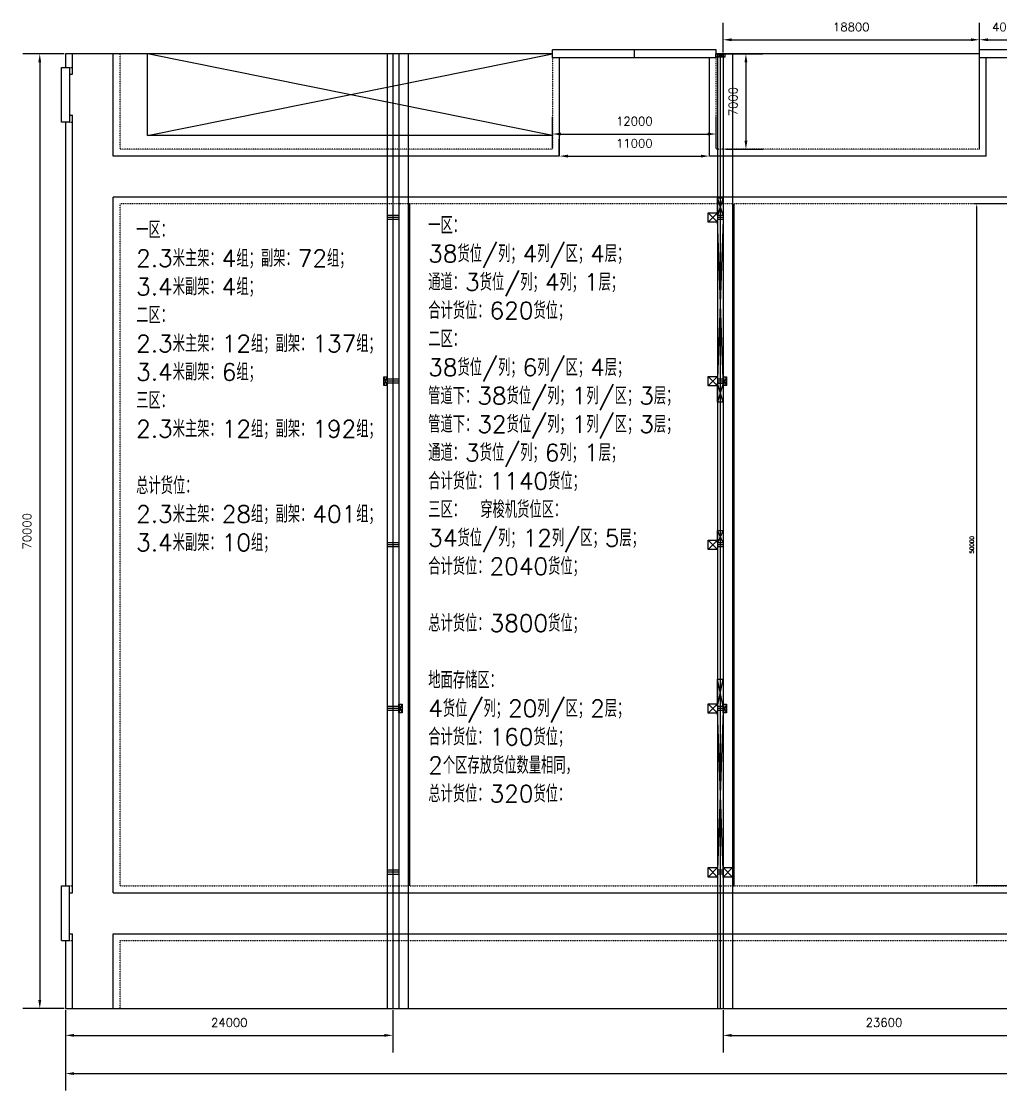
# Model space of a CAD drawing. Header units: millimetres. Extents: x 6622 to 532820, y 3370 to 359312.
# Drawn here: x 6622 to 78485, y 253030 to 331418 of the extents above; entities that cross this region are included whole.
import ezdxf

# ---------------------------------------------------------------- set-up
doc = ezdxf.new("R2010")
doc.units = ezdxf.units.MM
doc.linetypes.add('ACAD_ISO03W100', pattern=[30, 12, -18])
doc.styles.get("Standard").update_dxf_attribs({"font": 'txt', "bigfont": 'gbcbig.shx'})
doc.dimstyles.new('ISO-25', dxfattribs={"dimtxt": 625, "dimasz": 625, "dimexe": 1250, "dimexo": 100, "dimgap": 625, "dimtad": 1, "dimtxsty": 'Standard', "dimcen": 2.5, "dimadec": 0, "dimazin": 0, "dimtfac": 1, "dimtmove": 0, "dimatfit": 3, "dimfxl": 1, "dimarcsym": 0})
doc.dimstyles.new('副本 ISO-25', dxfattribs={"dimtxt": 300, "dimasz": 200, "dimexe": 200, "dimexo": 25, "dimgap": 200, "dimtad": 1, "dimtxsty": 'Standard', "dimcen": 2.5, "dimadec": 0, "dimazin": 0, "dimtfac": 1, "dimtmove": 0, "dimatfit": 3, "dimfxl": 1, "dimarcsym": 0})

# ---------------------------------------------------------------- blocks, each defined once
blk = doc.blocks.new('*D199')
at = {"color": 0, "lineweight": -2, "transparency": 16777216}
for p, q in [((58260, 329040), (60990, 329040)), ((59740, 328415), (59740, 322665)), ((58260, 322040), (60990, 322040))]:
    blk.add_line(p, q, dxfattribs=at)
at = {"color": 0, "transparency": 16777216}
for points in [[(59636, 328415), (59844, 328415), (59740, 329040)], [(59636, 322665), (59844, 322665), (59740, 322040)]]:
    blk.add_solid(points, dxfattribs=at)
at = {"layer": 'Defpoints', "color": 0, "transparency": 16777216}
for p in [(58160, 329040), (58160, 322040), (59740, 322040)]:
    blk.add_point(p, dxfattribs=at)
at = {"color": 0, "transparency": 16777216, "insert": (58802, 325540), "char_height": 625, "attachment_point": 5, "rotation": 90}
blk.add_mtext('7000', dxfattribs=at)
blk = doc.blocks.new('*D212')
at = {"color": 0, "lineweight": -2, "transparency": 16777216}
for p, q in [((58060, 329140), (58060, 331320)), ((76860, 329140), (76860, 331320)), ((58685, 330070), (76235, 330070))]:
    blk.add_line(p, q, dxfattribs=at)
at = {"color": 0, "transparency": 16777216}
for points in [[(58685, 330174), (58685, 329966), (58060, 330070)], [(76235, 330174), (76235, 329966), (76860, 330070)]]:
    blk.add_solid(points, dxfattribs=at)
at = {"layer": 'Defpoints', "color": 0, "transparency": 16777216}
for p in [(76860, 330070), (58060, 329040), (76860, 329040)]:
    blk.add_point(p, dxfattribs=at)
at = {"color": 0, "transparency": 16777216, "insert": (67460, 331008), "char_height": 625, "attachment_point": 5}
blk.add_mtext('18800', dxfattribs=at)
blk = doc.blocks.new('*D213')
at = {"color": 0, "lineweight": -2, "transparency": 16777216}
for p, q in [((76860, 329440), (76860, 331320)), ((80860, 329440), (80860, 331320)), ((77485, 330070), (80235, 330070))]:
    blk.add_line(p, q, dxfattribs=at)
at = {"color": 0, "transparency": 16777216}
for points in [[(77485, 330174), (77485, 329966), (76860, 330070)], [(80235, 330174), (80235, 329966), (80860, 330070)]]:
    blk.add_solid(points, dxfattribs=at)
at = {"layer": 'Defpoints', "color": 0, "transparency": 16777216}
for p in [(80860, 330070), (76860, 329340), (80860, 329340)]:
    blk.add_point(p, dxfattribs=at)
at = {"color": 0, "transparency": 16777216, "insert": (78860, 331008), "char_height": 625, "attachment_point": 5}
blk.add_mtext('4000', dxfattribs=at)
blk = doc.blocks.new('*D204')
at = {"color": 0, "lineweight": -2, "transparency": 16777216}
for p, q in [((58060, 258940), (58060, 255830)), ((81660, 258940), (81660, 255830)), ((58685, 257080), (81035, 257080))]:
    blk.add_line(p, q, dxfattribs=at)
at = {"color": 0, "transparency": 16777216}
for points in [[(58685, 257184), (58685, 256976), (58060, 257080)], [(81035, 257184), (81035, 256976), (81660, 257080)]]:
    blk.add_solid(points, dxfattribs=at)
at = {"layer": 'Defpoints', "color": 0, "transparency": 16777216}
for p in [(58060, 259040), (81660, 259040), (81660, 257080)]:
    blk.add_point(p, dxfattribs=at)
at = {"color": 0, "transparency": 16777216, "insert": (69860, 258018), "char_height": 625, "attachment_point": 5}
blk.add_mtext('23600', dxfattribs=at)
blk = doc.blocks.new('*D235')
at = {"color": 0, "lineweight": -2, "transparency": 16777216}
for p, q in [((9760, 329040), (6720, 329040)), ((7970, 328415), (7970, 259665)), ((9760, 259040), (6720, 259040))]:
    blk.add_line(p, q, dxfattribs=at)
at = {"color": 0, "transparency": 16777216}
for points in [[(7866, 328415), (8074, 328415), (7970, 329040)], [(7866, 259665), (8074, 259665), (7970, 259040)]]:
    blk.add_solid(points, dxfattribs=at)
at = {"layer": 'Defpoints', "color": 0, "transparency": 16777216}
for p in [(9860, 329040), (7970, 259040), (9860, 259040)]:
    blk.add_point(p, dxfattribs=at)
at = {"color": 0, "transparency": 16777216, "insert": (7032, 294040), "char_height": 625, "attachment_point": 5, "rotation": 90}
blk.add_mtext('70000', dxfattribs=at)
blk = doc.blocks.new('*D236')
at = {"color": 0, "lineweight": -2, "transparency": 16777216}
for p, q in [((9860, 258940), (9860, 255830)), ((33860, 258940), (33860, 255830)), ((10485, 257080), (33235, 257080))]:
    blk.add_line(p, q, dxfattribs=at)
at = {"color": 0, "transparency": 16777216}
for points in [[(10485, 257184), (10485, 256976), (9860, 257080)], [(33235, 257184), (33235, 256976), (33860, 257080)]]:
    blk.add_solid(points, dxfattribs=at)
at = {"layer": 'Defpoints', "color": 0, "transparency": 16777216}
for p in [(9860, 259040), (33860, 259040), (33860, 257080)]:
    blk.add_point(p, dxfattribs=at)
at = {"color": 0, "transparency": 16777216, "insert": (21860, 258018), "char_height": 625, "attachment_point": 5}
blk.add_mtext('24000', dxfattribs=at)
blk = doc.blocks.new('*D237')
at = {"color": 0, "lineweight": -2, "transparency": 16777216}
for p, q in [((46060, 321640), (46060, 322790)), ((57060, 321640), (57060, 322790)), ((46685, 321540), (56435, 321540))]:
    blk.add_line(p, q, dxfattribs=at)
at = {"color": 0, "transparency": 16777216}
for points in [[(46685, 321644), (46685, 321436), (46060, 321540)], [(56435, 321644), (56435, 321436), (57060, 321540)]]:
    blk.add_solid(points, dxfattribs=at)
at = {"layer": 'Defpoints', "color": 0, "transparency": 16777216}
for p in [(46060, 321540), (57060, 321540), (57060, 321540)]:
    blk.add_point(p, dxfattribs=at)
at = {"color": 0, "transparency": 16777216, "insert": (51560, 322477), "char_height": 625, "attachment_point": 5}
blk.add_mtext('11000', dxfattribs=at)
blk = doc.blocks.new('*D238')
at = {"color": 0, "lineweight": -2, "transparency": 16777216}
for p, q in [((45560, 322140), (45560, 324410)), ((57560, 322140), (57560, 324410)), ((46185, 323160), (56935, 323160))]:
    blk.add_line(p, q, dxfattribs=at)
at = {"color": 0, "transparency": 16777216}
for points in [[(46185, 323264), (46185, 323056), (45560, 323160)], [(56935, 323264), (56935, 323056), (57560, 323160)]]:
    blk.add_solid(points, dxfattribs=at)
at = {"layer": 'Defpoints', "color": 0, "transparency": 16777216}
for p in [(57560, 323160), (45560, 322040), (57560, 322040)]:
    blk.add_point(p, dxfattribs=at)
at = {"color": 0, "transparency": 16777216, "insert": (51560, 324098), "char_height": 625, "attachment_point": 5}
blk.add_mtext('12000', dxfattribs=at)
blk = doc.blocks.new('*D239')
at = {"color": 0, "lineweight": -2, "transparency": 16777216}
for p, q in [((9860, 258940), (9860, 253030)), ((153860, 258940), (153860, 253030)), ((10485, 254280), (153235, 254280))]:
    blk.add_line(p, q, dxfattribs=at)
at = {"color": 0, "transparency": 16777216}
for points in [[(10485, 254384), (10485, 254176), (9860, 254280)], [(153235, 254384), (153235, 254176), (153860, 254280)]]:
    blk.add_solid(points, dxfattribs=at)
at = {"layer": 'Defpoints', "color": 0, "transparency": 16777216}
for p in [(9860, 259040), (153860, 259040), (153860, 254280)]:
    blk.add_point(p, dxfattribs=at)
at = {"color": 0, "transparency": 16777216, "insert": (81860, 255218), "char_height": 625, "attachment_point": 5}
blk.add_mtext('144000', dxfattribs=at)
blk = doc.blocks.new('*D246')
at = {"color": 0, "lineweight": -2, "transparency": 16777216}
for p, q in [((80935, 318040), (76450, 318040)), ((76650, 317840), (76650, 268240)), ((80835, 268040), (76450, 268040))]:
    blk.add_line(p, q, dxfattribs=at)
at = {"color": 0, "transparency": 16777216}
for points in [[(76617, 317840), (76683, 317840), (76650, 318040)], [(76617, 268240), (76683, 268240), (76650, 268040)]]:
    blk.add_solid(points, dxfattribs=at)
at = {"layer": 'Defpoints', "color": 0, "transparency": 16777216}
for p in [(80960, 318040), (76650, 268040), (80860, 268040)]:
    blk.add_point(p, dxfattribs=at)
at = {"color": 0, "transparency": 16777216, "insert": (76300, 293040), "char_height": 300, "attachment_point": 5, "rotation": 90}
blk.add_mtext('50000', dxfattribs=at)

msp = doc.modelspace()

# ---------------------------------------------------------------- linework, layer by layer
for p, q in [((57560, 329340), (45560, 329340)), ((80860, 329340), (76860, 329340)), ((45560, 329040), (9860, 329040)), ((9860, 329040), (9860, 328040)), ((57560, 328740), (45560, 328740)), ((76860, 329040), (57560, 329040)), ((80860, 328740), (76860, 328740)), ((10160, 327540), (10360, 327540)), ((10160, 324540), (10360, 324540)), ((9860, 324040), (9860, 268040)), ((45560, 323040), (15860, 323040)), ((46060, 321540), (13360, 321540)), ((77360, 321540), (57060, 321540)), ((143360, 318540), (13360, 318540)), ((9560, 264040), (9560, 268040)), ((10160, 264040), (10160, 268040)), ((10160, 267540), (10360, 267540)), ((13360, 267540), (143360, 267540)), ((10160, 264532.819), (10360, 264532.819)), ((13360, 264532.819), (153560, 264532.819)), ((9860, 264040), (9860, 259040)), ((9860, 259040), (153860, 259040))]:
    msp.add_line(p, q)
at = {"color": 0}
for p, q in [((45560, 328740), (45560, 329340)), ((51560, 328740), (51560, 329340)), ((57560, 328740), (57560, 329340)), ((10360, 327540), (10360, 329040)), ((13360, 321540), (13360, 329040)), ((15860, 323040), (15860, 329040)), ((45560, 323040), (15860, 329040)), ((15860, 323040), (45560, 329040)), ((46060, 328740), (46060, 321540)), ((57060, 321540), (57060, 328740)), ((58185, 328790), (57535, 329040)), ((57535, 328790), (58185, 329040)), ((77360, 321540), (77360, 328740)), ((9560, 328040), (10160, 328040)), ((9560, 324040), (9560, 328040)), ((10160, 328040), (10160, 324040)), ((10360, 267540), (10360, 324540)), ((10160, 324040), (9560, 324040)), ((13360, 267540), (13360, 318540)), ((57660, 316690), (56960, 317390)), ((56960, 316690), (57660, 317390)), ((33435, 304715), (33185, 305365)), ((33185, 304715), (33435, 305365)), ((57660, 304690), (56960, 305390)), ((56960, 304690), (57660, 305390)), ((58310, 304715), (58060, 305365)), ((58310, 305365), (58060, 304715)), ((58060, 303490), (57660, 304890)), ((58060, 304890), (57660, 303490)), ((58060, 294090), (57660, 293190)), ((58060, 293190), (57660, 294090)), ((57660, 292690), (56960, 293390)), ((56960, 292690), (57660, 293390)), ((58060, 281190), (57660, 283190)), ((57660, 281190), (58060, 283190)), ((34535, 280715), (34285, 281365)), ((34285, 280715), (34535, 281365)), ((57660, 280690), (56960, 281390)), ((56960, 280690), (57660, 281390)), ((58310, 280715), (58060, 281365)), ((58310, 281365), (58060, 280715)), ((57660, 268690), (56960, 269390)), ((56960, 268690), (57660, 269390)), ((58760, 268690), (58060, 269390)), ((58060, 268690), (58760, 269390)), ((9560, 268040), (10160, 268040)), ((10360, 259040), (10360, 264532.819)), ((13360, 259040), (13360, 264532.819)), ((9560, 264040), (10160, 264040))]:
    msp.add_line(p, q, dxfattribs=at)
at = {"color": 2, "linetype": 'Continuous'}
msp.add_line((76860, 322040), (76860, 329340), dxfattribs=at)
at = {"color": 2, "linetype": 'ACAD_ISO03W100'}
for p, q in [((13860, 322040), (13860, 329040)), ((45560, 328740), (45560, 322040)), ((57560, 322040), (57560, 328740)), ((10160, 328040), (10360, 328040)), ((10160, 324040), (10360, 324040)), ((45560, 322040), (13860, 322040)), ((76860, 322040), (57560, 322040)), ((142860, 318040), (13860, 318040)), ((13860, 268040), (13860, 318040)), ((10160, 268040), (10360, 268040)), ((13860, 268040), (142860, 268040)), ((10160, 264040), (10360, 264040)), ((13860, 264040), (153560, 264040)), ((13860, 259040), (13860, 264040))]:
    msp.add_line(p, q, dxfattribs=at)
at = {"color": 4}
for p, q in [((33435, 329040), (33435, 259040)), ((33860, 329040), (33860, 259040)), ((34285, 329040), (34285, 259040)), ((57660, 329040), (57660, 259040)), ((57860, 329040), (57860, 259040)), ((58060, 329040), (58060, 259040)), ((34285, 317195), (33435, 317195)), ((34285, 317040), (33435, 317040)), ((34285, 316885), (33435, 316885)), ((58060, 317190), (57660, 317190)), ((58060, 317040), (57660, 317040)), ((58060, 316890), (57660, 316890)), ((58060, 316890), (57660, 305190)), ((58060, 305190), (57660, 316890)), ((34285, 305195), (33435, 305195)), ((34285, 305040), (33435, 305040)), ((58060, 305190), (57660, 305190)), ((58060, 305040), (57660, 305040)), ((34285, 304885), (33435, 304885)), ((58060, 304890), (57660, 304890)), ((34285, 293195), (33435, 293195)), ((58060, 293190), (57660, 293190)), ((34285, 293040), (33435, 293040)), ((34285, 292885), (33435, 292885)), ((58060, 293040), (57660, 293040)), ((58060, 292890), (57660, 292890)), ((34285, 281195), (33435, 281195)), ((34285, 281040), (33435, 281040)), ((34285, 280885), (33435, 280885)), ((58060, 281190), (57660, 281190)), ((58060, 281040), (57660, 281040)), ((58060, 280890), (57660, 280890)), ((58060, 269190), (57660, 280890)), ((58060, 280890), (57660, 269190)), ((34285, 269195), (33435, 269195)), ((34285, 269040), (33435, 269040)), ((34285, 268885), (33435, 268885)), ((58060, 269190), (57660, 269190)), ((58060, 269040), (57660, 269040)), ((58060, 268890), (57660, 268890))]:
    msp.add_line(p, q, dxfattribs=at)
at = {"color": 1}
for p, q in [((34985, 329040), (34985, 259040)), ((58760, 329040), (58760, 259040)), ((58060, 318490), (57660, 317190)), ((58060, 317190), (57660, 318490))]:
    msp.add_line(p, q, dxfattribs=at)
at = {"color": 2}
for p, q in [((35085, 318040), (35085, 268040)), ((58860, 318040), (58860, 268040))]:
    msp.add_line(p, q, dxfattribs=at)
at = {"color": 0}
for points in [[(57535, 329040), (58185, 329040), (58185, 328790), (57535, 328790)], [(56960, 317390), (57660, 317390), (57660, 316690), (56960, 316690)], [(33185, 305365), (33435, 305365), (33435, 304715), (33185, 304715)], [(56960, 305390), (57660, 305390), (57660, 304690), (56960, 304690)], [(58060, 305365), (58310, 305365), (58310, 304715), (58060, 304715)], [(57660, 304890), (58060, 304890), (58060, 303490), (57660, 303490)], [(57660, 294090), (58060, 294090), (58060, 293190), (57660, 293190)], [(56960, 293390), (57660, 293390), (57660, 292690), (56960, 292690)], [(57660, 283190), (58060, 283190), (58060, 281190), (57660, 281190)], [(34285, 281365), (34535, 281365), (34535, 280715), (34285, 280715)], [(56960, 281390), (57660, 281390), (57660, 280690), (56960, 280690)], [(58060, 281365), (58310, 281365), (58310, 280715), (58060, 280715)], [(56960, 269390), (57660, 269390), (57660, 268690), (56960, 268690)], [(58060, 269390), (58760, 269390), (58760, 268690), (58060, 268690)]]:
    msp.add_lwpolyline(points, close=True, dxfattribs=at)
at = {"color": 1}
msp.add_lwpolyline([(57660, 318490), (58060, 318490), (58060, 317190), (57660, 317190)], close=True, dxfattribs=at)

# ---------------------------------------------------------------- texts
at = {"color": 0, "char_height": 1250, "width": 20004.14795, "attachment_point": 1}
for s, insert in [('一区：\\P2.3米主架：4组；副架：72组；\\P3.4米副架：4组；\\P二区：\\P2.3米主架：12组；副架：137组；\\P3.4米副架：6组；\\P三区：\\P2.3米主架：12组；副架：192组；\\P\\P总计货位：\\P2.3米主架：28组；副架：401组；\\P3.4米副架：10组；', (15035.206, 316759.44)), ('一区：\\P38货位/列；4列/区；4层；\\P通道：3货位/列；4列；1层；\\P合计货位：620货位；\\P二区：\\P38货位/列；6列/区；4层；\\P管道下：38货位/列；1列/区；3层；\\P管道下：32货位/列；1列/区；3层；\\P通道：3货位/列；6列；1层；\\P合计货位：1140货位；\\P三区： 穿梭机货位区：\\P34货位/列；12列/区；5层；\\P合计货位：2040货位；\\P\\P总计货位：3800货位；\\P\\P地面存储区：\\P4货位/列；20列/区；2层；\\P合计货位：160货位；\\P2个区存放货位数量相同，\\P总计货位：320货位：', (36450, 317096.054))]:
    msp.add_mtext(s, dxfattribs=dict(at, insert=insert))

# ---------------------------------------------------------------- dimensions: what is measured, and where the dimension line sits
at = {"color": 0}
for base, p1, p2, picture, middle in [((76860, 330070), (58060, 329040), (76860, 329040), '*D212', (67460, 331007.5)), ((80860, 330070), (76860, 329340), (80860, 329340), '*D213', (78860, 331007.5)), ((57560, 323160), (45560, 322040), (57560, 322040), '*D238', (51560, 324097.5)), ((57060, 321540), (46060, 321540), (57060, 321540), '*D237', (51560, 322477.5)), ((33860, 257080), (9860, 259040), (33860, 259040), '*D236', (21860, 258017.5)), ((153860, 254280), (9860, 259040), (153860, 259040), '*D239', (81860, 255217.5)), ((81660, 257080), (58060, 259040), (81660, 259040), '*D204', (69860, 258017.5))]:
    dim = msp.add_linear_dim(base=base, p1=p1, p2=p2, dimstyle='ISO-25', dxfattribs=at)
    dim.commit()
    dim.dimension.update_dxf_attribs({"geometry": picture, "text_midpoint": middle})
for base, p1, p2, dimstyle, picture, middle in [((7970, 259040), (9860, 329040), (9860, 259040), 'ISO-25', '*D235', (7032.5, 294040)), ((59740, 322040), (58160, 329040), (58160, 322040), 'ISO-25', '*D199', (58802.5, 325540)), ((76650, 268040), (80960, 318040), (80860, 268040), '副本 ISO-25', '*D246', (76300, 293040))]:
    dim = msp.add_linear_dim(base=base, p1=p1, p2=p2, angle=90, dimstyle=dimstyle, dxfattribs=at)
    dim.commit()
    dim.dimension.update_dxf_attribs({"geometry": picture, "text_midpoint": middle})

doc.saveas('drawing.dxf')
